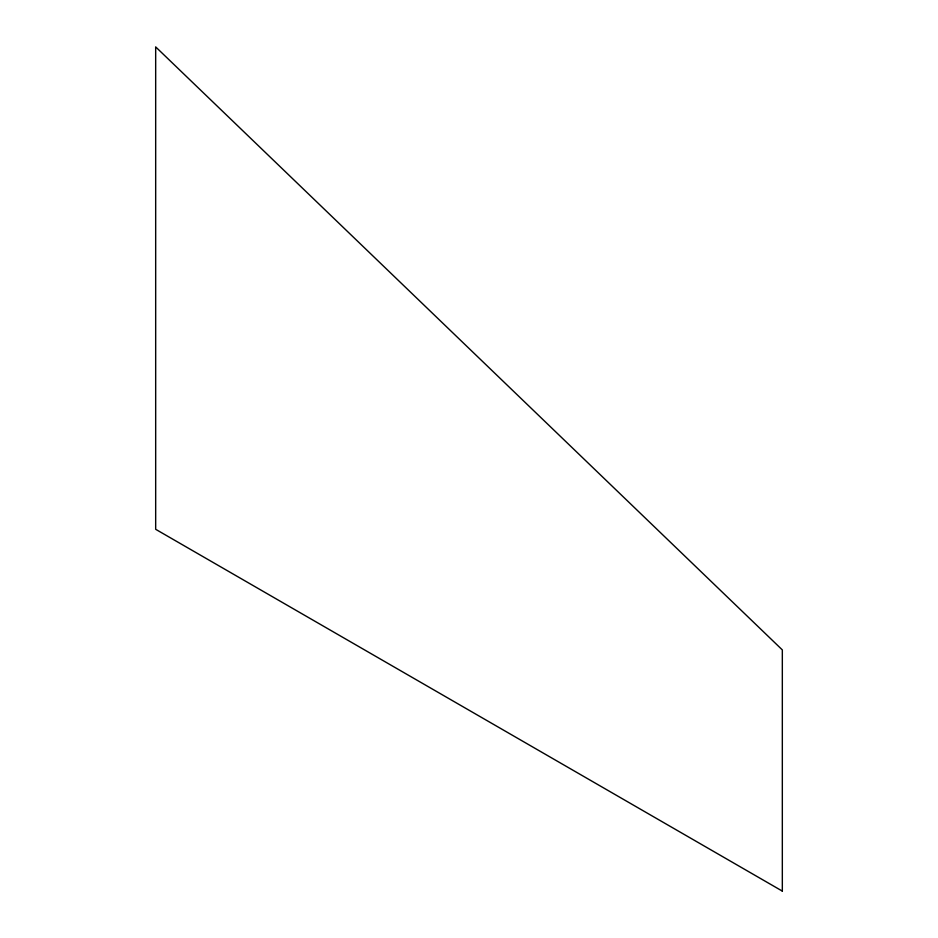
<?xml version="1.0" encoding="UTF-8"?>
<svg xmlns="http://www.w3.org/2000/svg" width="938" height="938" viewBox="0 0 938 938"><rect width="100%" height="100%" fill="white"/><g stroke="black" fill="none" stroke-linecap="round" stroke-linejoin="round"><path stroke-width="1.41" d="M782.327 891.1L155.673 529.302L155.673 46.9L782.327 649.905L782.327 891.1"/></g></svg>
